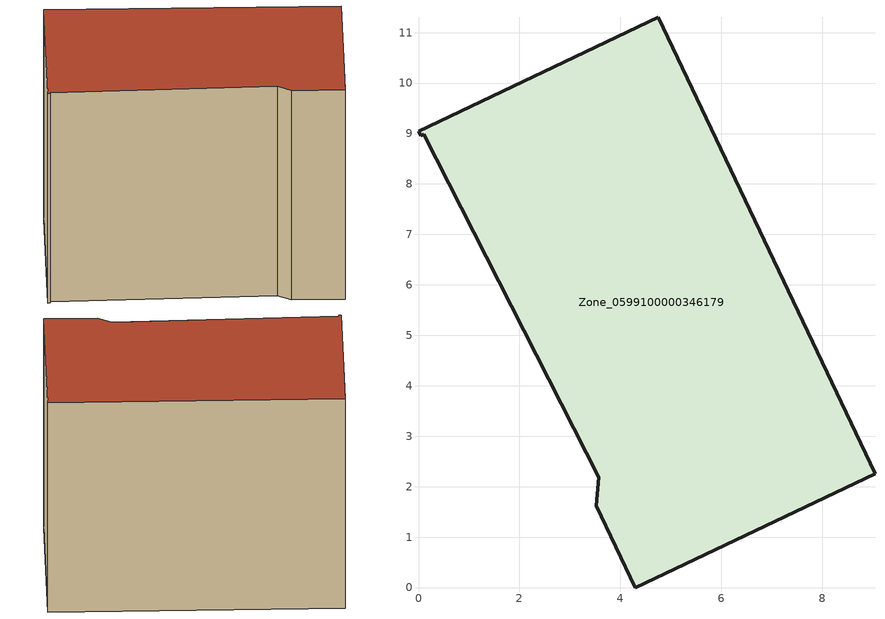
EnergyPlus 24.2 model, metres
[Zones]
Zone_0599100000346179
 floor ground (C_G): 3.53,1.63 3.57,2.18 0.1,8.98 0.04,8.96 0,9.04 4.75,11.3 9.05,2.26 4.3,0 z0
 wall outside (C_F): 0,9.04 0.04,8.96 0.1,8.98 3.57,2.18 3.53,1.63 4.3,0 9.05,2.26 4.75,11.3 0,9.04 z0:8.34
 roof outside (C_R): 3.57,2.18 3.53,1.63 4.3,0 9.05,2.26 4.75,11.3 0,9.04 0.04,8.96 0.1,8.98 z8.34
[BUILDING]
Pand.0599100000346179: North Axis=0; Terrain=City; Loads Convergence Tolerance Value=0.04; Temperature Convergence Tolerance Value=0.4; Solar Distribution=FullExterior; Maximum Number of Warmup Days=25; Minimum Number of Warmup Days=1
[Site:Location]
Rotterdam.The.Hague.AP_ZH_NLD Design_Conditions: Latitude=51.96; Longitude=4.45; Time Zone=1; Elevation=-4.5
[SITE:GROUNDTEMPERATURE:BUILDINGSURFACE]
18, 18, 18, 18, 18, 18, 18, 18, 18, 18, 18, 18
[MATERIAL] Thermal Absorptance=0.9; Solar Absorptance=0.7; Visible Absorptance=0.7
Name | Roughness | Thickness | Conductivity | Density | Specific Heat
G.TC.1992-2005 | MediumSmooth | 0.15 | 0.06 | 540 | 1210
F.TC.1992-2005 | Rough | 0.3 | 0.12 | 1920 | 840
R.TC.1992-2005 | MediumRough | 0.2 | 0.08 | 1500 | 1000
[CONSTRUCTION]
C_G: G.TC.1992-2005
C_F: F.TC.1992-2005
C_R: R.TC.1992-2005
[ZONE]
Zone_0599100000346179: Type=1; Multiplier=1; Ceiling Height=Autocalculate; Volume=Autocalculate; Floor Area=autocalculate; Part of Total Floor Area=Yes
[ZONEINFILTRATION:DESIGNFLOWRATE]
Infil_Zone_0599100000346179: Zone or ZoneList or Space or SpaceList=Zone_0599100000346179; Schedule=AlwaysOn; Design Flow Rate Calculation Method=Flow/Area; Flow Rate per Floor Area=0.0015; Constant Term Coefficient=1; Temperature Term Coefficient=0; Velocity Term Coefficient=0; Velocity Squared Term Coefficient=0
[HVACTEMPLATE:ZONE:IDEALLOADSAIRSYSTEM]
Zone_0599100000346179: Maximum Heating Supply Air Temperature=50; Minimum Cooling Supply Air Temperature=13; Maximum Heating Supply Air Humidity Ratio=0.0156; Minimum Cooling Supply Air Humidity Ratio=0.0077; Heating Limit=NoLimit; Cooling Limit=NoLimit; Dehumidification Control Type=ConstantSensibleHeatRatio; Cooling Sensible Heat Ratio=0.7; Dehumidification Setpoint=60; Humidification Control Type=None; Humidification Setpoint=30; Outdoor Air Method=None; Outdoor Air Flow Rate per Person=0.00944; Outdoor Air Flow Rate per Zone Floor Area=0; Outdoor Air Flow Rate per Zone=0; Demand Controlled Ventilation Type=None; Outdoor Air Economizer Type=NoEconomizer; Heat Recovery Type=None; Sensible Heat Recovery Effectiveness=0.7; Latent Heat Recovery Effectiveness=0.65
[ZONECONTROL:THERMOSTAT]
ThermostatControl_Zone_0599100000346179: Zone or ZoneList=Zone_0599100000346179; Control Type Schedule=DualSetpointControlType; Control 1=Thermostat_Zone_0599100000346179; Temperature Difference Between Cutout And Setpoint=0
[THERMOSTATSETPOINT:DUALSETPOINT]
Thermostat_Zone_0599100000346179: Heating Setpoint Temperature Schedule=HeatingSetpoint_Zone_0599100000346179; Cooling Setpoint Temperature Schedule=CoolingSetpoint_Zone_0599100000346179
[SCHEDULE:COMPACT]
HeatingSetpoint_Zone_0599100000346179: Through: 12/31, For: AllDays, Until: 24:00, 21
CoolingSetpoint_Zone_0599100000346179: Through: 12/31, For: AllDays, Until: 24:00, 24
DualSetpointControlType: Through: 12/31, For: AllDays, Until: 24:00, 4
AlwaysOn: Through: 12/31, For: AllDays, Until: 24:00, 1
